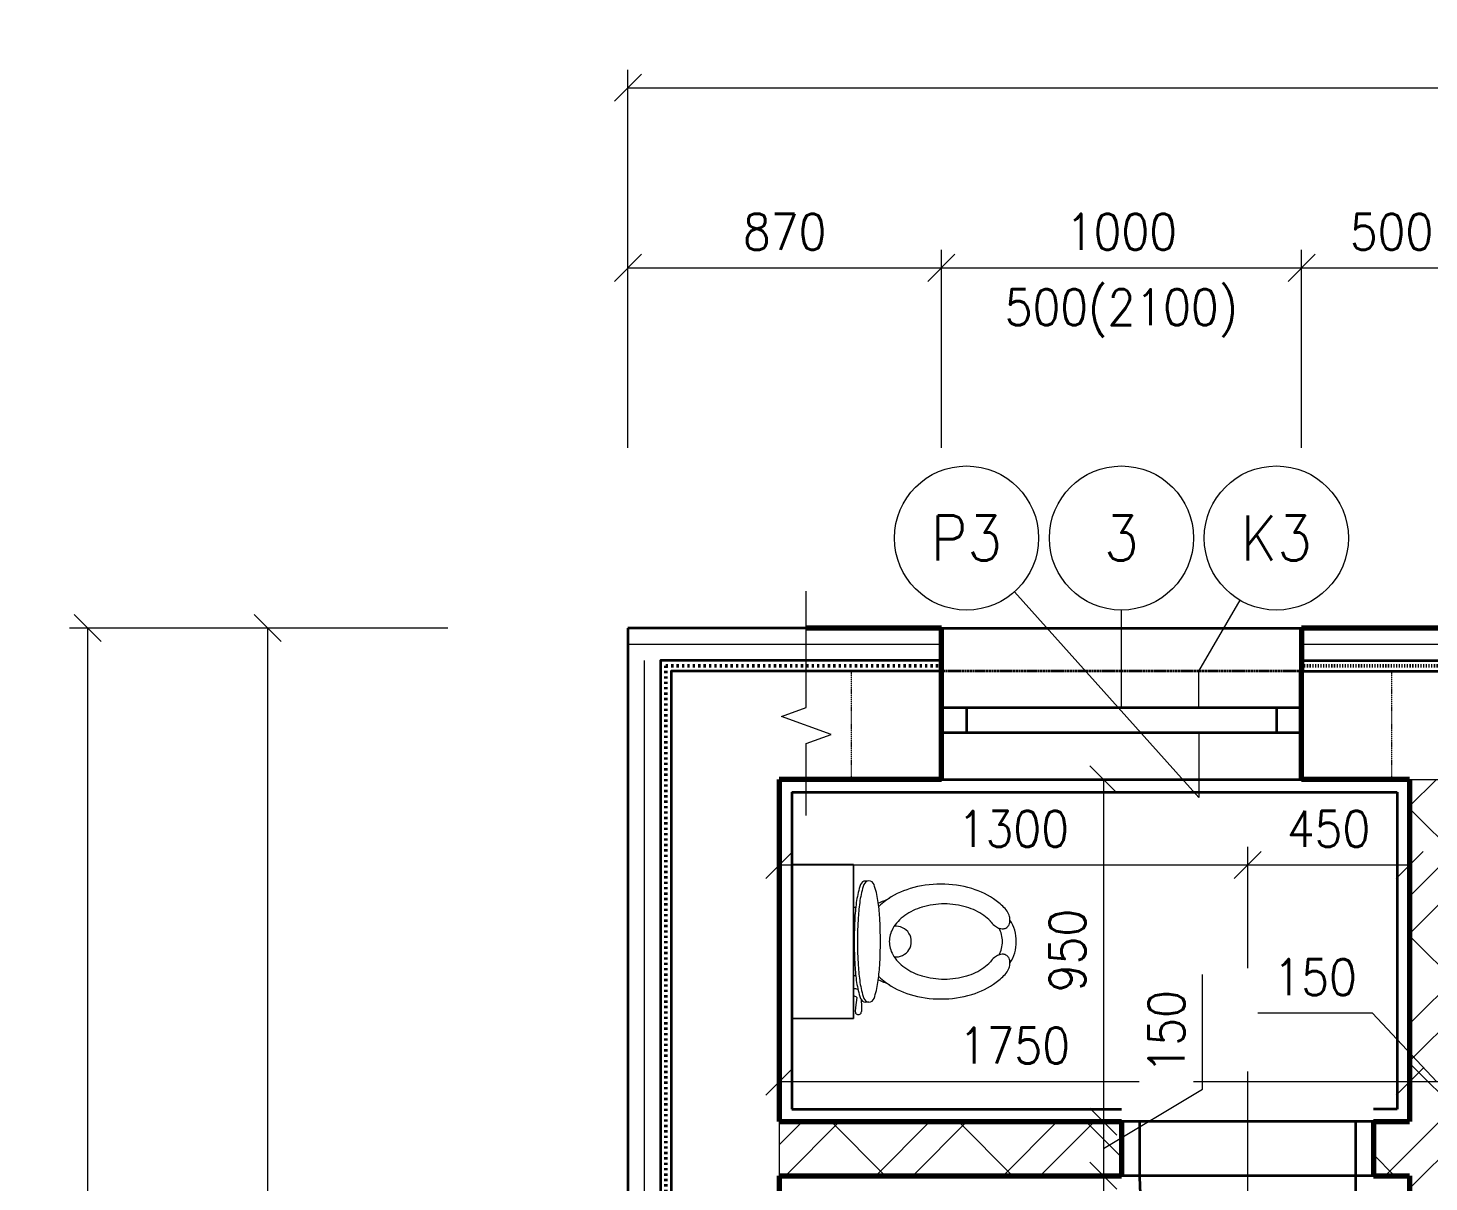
# Model space of a CAD drawing. Header units: millimetres. Extents: x 5932 to 41776, y 4339 to 21815.
# Drawn here: x 5932 to 9822, y 18612 to 21815 of the extents above; entities that cross this region are included whole.
import ezdxf

# ---------------------------------------------------------------- set-up
doc = ezdxf.new("R2010")
doc.units = ezdxf.units.MM
doc.header["$MEASUREMENT"] = 0
for name, pattern in [('ACAD_ISO02W100', [15, 12, -3]), ('ACAD_ISO03W100', [30, 12, -18]), ('ACAD_ISO12W100', [21, 12, -3, 0, -3, 0, -3])]:
    doc.linetypes.add(name, pattern=pattern)
for name, color, linetype, lineweight in [('0.18', 51, 'Continuous', 18), ('0.25', 255, 'Continuous', 25), ('0.35', 6, 'Continuous', 35), ('0.7', 30, 'Continuous', 70), ('Hydroizolácia', 50, 'ACAD_ISO03W100', 50)]:
    doc.layers.add(name, color=color, linetype=linetype, lineweight=lineweight)
doc.styles.add('MyTextStyle', font='romans.shx', dxfattribs={"width": 0.9})
doc.linetypes.add('TEPELNAIZOLACIA', pattern='A,0.004,[1,tepelnaizolacia,S=1,R=360,X=0,Y=0],-400', length=400.004)
doc.dimstyles.new('Standard SK ext', dxfattribs={"dimtxt": 100, "dimasz": 75, "dimexe": 50, "dimexo": 0, "dimgap": 50, "dimtad": 1, "dimdec": 0, "dimrnd": 5, "dimzin": 0, "dimdsep": 46, "dimtxsty": 'MyTextStyle', "dimblk": 'OBLIQUE', "dimcen": 0, "dimclrd": 51, "dimclre": 51, "dimadec": 0, "dimazin": 0, "dimtfac": 1, "dimtdec": 0, "dimtofl": 0, "dimtmove": 0, "dimatfit": 2, "dimfxl": 500, "dimfxlon": 1, "dimtolj": 1, "dimtzin": 0, "dimlwd": 18, "dimlwe": 18, "dimarcsym": 0})
doc.dimstyles.new('Standard SK int', dxfattribs={"dimtxt": 100, "dimasz": 75, "dimexe": 50, "dimexo": 0, "dimgap": 50, "dimtad": 1, "dimdec": 0, "dimrnd": 5, "dimzin": 0, "dimtxsty": 'MyTextStyle', "dimblk": 'OBLIQUE', "dimcen": 0, "dimclrd": 51, "dimclre": 51, "dimadec": 0, "dimazin": 1, "dimtm": 1e-09, "dimtfac": 1, "dimtdec": 0, "dimtofl": 0, "dimtmove": 0, "dimatfit": 2, "dimfxl": 50, "dimfxlon": 1, "dimtfill": 1, "dimtfillclr": 250, "dimtolj": 1, "dimtzin": 0, "dimlwd": 18, "dimlwe": 18, "dimarcsym": 0})

# ---------------------------------------------------------------- blocks, each defined once
blk = doc.blocks.new('A$C565E300A')
at = {"lineweight": 18}
for p, q in [((0.0345, 0.4308), (0.0194, 0.4307)), ((0.0309, 0.4466), (0.0195, 0.4478)), ((0.0579, 0.4432), (0.0309, 0.4466)), ((0.0517, 0.4309), (0.0345, 0.4308)), ((0.0455, 0.4096), (0.0455, 0.4189)), ((0.3815, 0.4084), (0.3815, 0.4177))]:
    blk.add_line(p, q, dxfattribs=at)
for centre, radius, start, end in [((0.0192, 0.4392), 0.00856, 88.0406, 271.5608), ((0.0604, 0.4188), 0.0149, 109.2394, 179.8007), ((0.1327, 0.2117), 0.2342, 98.1174, 109.2394), ((0.1327, 0.2025), 0.2342, 98.1174, 109.2394), ((0.0526, 0.4507), 0.00922, 305.5498, 12.3475), ((0.0649, 0.4479), 0.0171, 332.4051, 15.9445), ((0.1794, -0.1156), 0.5649, 93.2658, 98.1174), ((0.1794, -0.1249), 0.5649, 93.2658, 98.1174), ((-0.1065, 0.4576), 0.2252, 357.0572, 358.7022), ((0.2098, -0.6488), 1.0989, 89.8007, 93.2658), ((0.2098, -0.658), 1.0989, 89.8007, 93.2658), ((0.2098, -0.6488), 1.0989, 86.3356, 89.8007), ((0.2098, -0.658), 1.0989, 86.3356, 89.8007), ((0.2439, -0.1158), 0.5649, 81.484, 86.3356), ((0.2439, -0.1251), 0.5649, 81.484, 86.3356), ((0.5338, 0.4553), 0.2252, 180.8992, 182.5442), ((0.2929, 0.2112), 0.2342, 70.362, 81.484), ((0.2929, 0.2019), 0.2342, 70.362, 81.484), ((0.3666, 0.4178), 0.0149, 359.8007, 70.362), ((0.0604, 0.4096), 0.0149, 109.2394, 179.8007), ((0.0604, 0.4096), 0.0149, 179.8007, 250.362), ((0.1341, 0.6161), 0.2342, 250.362, 261.484), ((0.2943, 0.6156), 0.2342, 278.1174, 289.2394), ((0.3666, 0.4085), 0.0149, 289.2394, 359.8007), ((0.3666, 0.4085), 0.0149, 359.8007, 70.362), ((0.283, 0.2295), 0.2266, 143.8076, 163.0558), ((-0.1065, 0.4576), 0.2252, 332.1677, 340.8035), ((0.1831, 0.9432), 0.5649, 261.484, 266.3356), ((0.2402, 0.2609), 0.1735, 135.6224, 143.8076), ((0.2172, 1.4761), 1.0989, 266.3356, 269.8007), ((0.213, 0.2812), 0.0713, 89.8007, 120.1595), ((0.213, 0.2812), 0.0713, 59.4419, 89.8007), ((0.2172, 1.4761), 1.0989, 269.8007, 273.2658), ((0.2476, 0.9429), 0.5649, 273.2658, 278.1174), ((0.1858, 0.2611), 0.1735, 35.7938, 43.979), ((0.5338, 0.4553), 0.2252, 198.7979, 207.4337), ((0.1427, 0.23), 0.2266, 16.5456, 35.7938), ((0.2358, 0.2421), 0.1167, 120.1595, 144.5338), ((0.2132, 0.3341), 0.0427, 173.4976, 6.1038), ((0.19, 0.2422), 0.1167, 35.0677, 59.4419), ((0.3507, 0.2089), 0.2974, 163.0558, 179.8007), ((0.2719, 0.2163), 0.161, 144.5338, 163.4743), ((0.1537, 0.2167), 0.161, 16.1271, 35.0677), ((0.0748, 0.2098), 0.2974, 359.8007, 16.5456), ((0.329, 0.1994), 0.2206, 163.4743, 179.8007), ((0.0965, 0.2002), 0.2206, 359.8007, 16.1271), ((0.3507, 0.2089), 0.2974, 179.8007, 196.5456), ((0.329, 0.1994), 0.2206, 179.8007, 196.1271), ((0.0965, 0.2002), 0.2206, 343.4743, 359.8007), ((0.0748, 0.2098), 0.2974, 343.0558, 359.8007), ((0.2829, 0.1887), 0.2266, 196.5456, 215.7938), ((0.2718, 0.1828), 0.161, 196.1271, 215.0677), ((0.1536, 0.1833), 0.161, 324.5338, 343.4743), ((0.1426, 0.1892), 0.2266, 323.8076, 343.0558), ((0.2355, 0.1574), 0.1167, 215.0677, 226.8646), ((0.1897, 0.1575), 0.1167, 312.7368, 324.5338), ((0.2398, 0.1577), 0.1735, 215.7938, 228.3242), ((0.1204, 0.0223), 0.0612, 39.2996, 54.6766), ((0.1339, 0.0333), 0.0438, 21.0947, 39.2996), ((0.1458, 0.0379), 0.031, 356.6354, 21.0947), ((0.2125, 0.1183), 0.0799, 242.1825, 269.8007), ((0.2125, 0.1183), 0.0799, 269.8007, 297.419), ((0.2786, 0.0375), 0.031, 158.5067, 182.966), ((0.2905, 0.0328), 0.0438, 140.3018, 158.5067), ((0.3039, 0.0217), 0.0612, 124.9248, 140.3018), ((0.1854, 0.1579), 0.1735, 311.2772, 323.8076), ((0.1598, 0.078), 0.0612, 234.6766, 250.0536), ((0.1539, 0.0616), 0.0438, 250.0536, 268.2585), ((0.2124, 0.11), 0.11, 236.8889, 269.8007), ((0.1535, 0.0489), 0.031, 268.2585, 292.7178), ((0.1584, 0.0372), 0.0184, 292.7178, 324.6766), ((0.1584, 0.0372), 0.0184, 324.6766, 356.6354), ((0.2124, 0.11), 0.11, 269.8007, 302.7125), ((0.266, 0.0368), 0.0184, 182.966, 214.9248), ((0.266, 0.0368), 0.0184, 214.9248, 246.8836), ((0.271, 0.0485), 0.031, 246.8836, 271.3429), ((0.2707, 0.0612), 0.0438, 271.3429, 289.5478), ((0.2648, 0.0776), 0.0612, 289.5478, 304.9248)]:
    blk.add_arc(centre, radius, start, end, dxfattribs=at)
for points in [[(0, 0.4529), (0.0006, 0.6238), (0.0006, 0.6238, 0.0385), (0, 0.4529, 0.0385)], [(0.0006, 0.6238), (0.4279, 0.6223), (0.4279, 0.6223, 0.0385), (0.0006, 0.6238, 0.0385)], [(0.4279, 0.6223), (0.4273, 0.4514), (0.4273, 0.4514, 0.0385), (0.4279, 0.6223, 0.0385)], [(0.4273, 0.4514), (0, 0.4529), (0, 0.4529, 0.0385), (0.4273, 0.4514, 0.0385)]]:
    blk.add_3dface(points, dxfattribs=at)
blk = doc.blocks.new('_Oblique')
at = {"color": 0, "linetype": 'ByBlock', "lineweight": -2}
blk.add_line((-0.5, -0.5), (0.5, 0.5), dxfattribs=at)
blk = doc.blocks.new('*D4')
at = {"layer": '0.25', "color": 51, "linetype": 'Continuous', "lineweight": 18, "ltscale": 2, "transparency": 16777216}
for p, q in [((8017.8, 18840.2), (8017.8, 18940.2)), ((9767.8, 18840.2), (9767.8, 18940.2)), ((8017.8, 18890.2), (9767.8, 18890.2))]:
    blk.add_line(p, q, dxfattribs=at)
at = {"layer": 'Defpoints', "color": 0, "ltscale": 2, "transparency": 16777216}
for p in [(9767.8, 18890.2), (8017.8, 18779.1), (9767.8, 18779.1)]:
    blk.add_point(p, dxfattribs=at)
at = {"layer": '0.25', "color": 51, "lineweight": 18, "ltscale": 2, "transparency": 16777216, "xscale": 75, "yscale": 75, "zscale": 75, "rotation": 180}
blk.add_blockref('_Oblique', (8017.8, 18890.2), dxfattribs=at)
at = {"layer": '0.25', "color": 51, "lineweight": 18, "ltscale": 2, "transparency": 16777216, "xscale": 75, "yscale": 75, "zscale": 75}
blk.add_blockref('_Oblique', (9767.8, 18890.2), dxfattribs=at)
at = {"layer": '0.25', "color": 0, "ltscale": 2, "transparency": 16777216, "insert": (8670.6, 18990.2), "char_height": 100, "attachment_point": 5, "style": 'MyTextStyle', "bg_fill": 3, "box_fill_scale": 1.25, "bg_fill_color": 256, "bg_fill_true_color": 13158600, "bg_fill_transparency": 0}
blk.add_mtext('\\A1;1750', dxfattribs=at)
blk = doc.blocks.new('*D6')
at = {"layer": '0.25', "color": 51, "linetype": 'Continuous', "lineweight": 18, "ltscale": 2, "transparency": 16777216}
for p, q in [((8867.6, 19729.1), (8967.6, 19729.1)), ((8917.6, 19729.1), (8917.6, 18779.1)), ((8867.6, 18779.1), (8967.6, 18779.1))]:
    blk.add_line(p, q, dxfattribs=at)
at = {"layer": 'Defpoints', "color": 0, "ltscale": 2, "transparency": 16777216}
for p in [(8017.8, 19729.1), (8067.8, 18779.1), (8917.6, 18779.1)]:
    blk.add_point(p, dxfattribs=at)
at = {"layer": '0.25', "color": 51, "lineweight": 18, "ltscale": 2, "transparency": 16777216, "xscale": 75, "yscale": 75, "zscale": 75}
for p, rotation in [((8917.6, 19729.1), 90), ((8917.6, 18779.1), 270)]:
    blk.add_blockref('_Oblique', p, dxfattribs=dict(at, rotation=rotation))
at = {"layer": '0.25', "color": 0, "ltscale": 2, "transparency": 16777216, "insert": (8817.6, 19254.1), "char_height": 100, "attachment_point": 5, "rotation": 90, "style": 'MyTextStyle', "bg_fill": 3, "box_fill_scale": 1.25, "bg_fill_color": 256, "bg_fill_true_color": 13158600, "bg_fill_transparency": 0}
blk.add_mtext('\\A1;950', dxfattribs=at)
blk = doc.blocks.new('*D7')
at = {"layer": '0.25', "color": 51, "linetype": 'Continuous', "lineweight": 18, "ltscale": 2, "transparency": 16777216}
for p, q in [((9192.6, 18869.2), (9192.6, 19187.8)), ((8917.6, 18704.1), (9192.6, 18869.2)), ((8867.6, 18779.1), (8967.6, 18779.1)), ((8917.6, 18779.1), (8917.6, 18629.1)), ((8867.6, 18629.1), (8967.6, 18629.1))]:
    blk.add_line(p, q, dxfattribs=at)
at = {"layer": 'Defpoints', "color": 0, "ltscale": 2, "transparency": 16777216}
for p in [(8067.8, 18779.1), (8067.8, 18629.1), (8917.6, 18629.1)]:
    blk.add_point(p, dxfattribs=at)
at = {"layer": '0.25', "color": 51, "lineweight": 18, "ltscale": 2, "transparency": 16777216, "xscale": 75, "yscale": 75, "zscale": 75}
for p, rotation in [((8917.6, 18779.1), 90), ((8917.6, 18629.1), 270)]:
    blk.add_blockref('_Oblique', p, dxfattribs=dict(at, rotation=rotation))
at = {"layer": '0.25', "color": 0, "ltscale": 2, "transparency": 16777216, "insert": (9092.6, 19028.5), "char_height": 100, "attachment_point": 5, "rotation": 90, "style": 'MyTextStyle', "bg_fill": 3, "box_fill_scale": 1.25, "bg_fill_color": 256, "bg_fill_true_color": 13158600, "bg_fill_transparency": 0}
blk.add_mtext('\\A1;150', dxfattribs=at)
blk = doc.blocks.new('*D8')
at = {"layer": '0.25', "color": 51, "linetype": 'Continuous', "lineweight": 18, "ltscale": 2, "transparency": 16777216}
for p, q in [((8867.6, 18629.1), (8967.6, 18629.1)), ((8917.6, 18629.1), (8917.6, 17729.1)), ((8867.6, 17729.1), (8967.6, 17729.1))]:
    blk.add_line(p, q, dxfattribs=at)
at = {"layer": 'Defpoints', "color": 0, "ltscale": 2, "transparency": 16777216}
for p in [(8067.8, 18629.1), (8017.8, 17729.1), (8917.6, 17729.1)]:
    blk.add_point(p, dxfattribs=at)
at = {"layer": '0.25', "color": 51, "lineweight": 18, "ltscale": 2, "transparency": 16777216, "xscale": 75, "yscale": 75, "zscale": 75}
for p, rotation in [((8917.6, 18629.1), 90), ((8917.6, 17729.1), 270)]:
    blk.add_blockref('_Oblique', p, dxfattribs=dict(at, rotation=rotation))
at = {"layer": '0.25', "color": 0, "ltscale": 2, "transparency": 16777216, "insert": (8817.6, 18179.1), "char_height": 100, "attachment_point": 5, "rotation": 90, "style": 'MyTextStyle', "bg_fill": 3, "box_fill_scale": 1.25, "bg_fill_color": 256, "bg_fill_true_color": 13158600, "bg_fill_transparency": 0}
blk.add_mtext('\\A1;900', dxfattribs=at)
blk = doc.blocks.new('*D21')
at = {"layer": '0.25', "color": 51, "linetype": 'Continuous', "lineweight": 18, "ltscale": 2, "transparency": 16777216}
for p, q in [((8017.8, 19541.6), (8017.8, 19441.6)), ((9317.8, 19541.6), (9317.8, 19441.6)), ((8017.8, 19491.6), (9317.8, 19491.6))]:
    blk.add_line(p, q, dxfattribs=at)
at = {"layer": 'Defpoints', "color": 0, "ltscale": 2, "transparency": 16777216}
for p in [(8017.8, 19729.1), (9317.8, 19729.1), (9317.8, 19491.6)]:
    blk.add_point(p, dxfattribs=at)
at = {"layer": '0.25', "color": 51, "lineweight": 18, "ltscale": 2, "transparency": 16777216, "xscale": 75, "yscale": 75, "zscale": 75, "rotation": 180}
blk.add_blockref('_Oblique', (8017.8, 19491.6), dxfattribs=at)
at = {"layer": '0.25', "color": 51, "lineweight": 18, "ltscale": 2, "transparency": 16777216, "xscale": 75, "yscale": 75, "zscale": 75}
blk.add_blockref('_Oblique', (9317.8, 19491.6), dxfattribs=at)
at = {"layer": '0.25', "color": 0, "ltscale": 2, "transparency": 16777216, "insert": (8667.8, 19591.6), "char_height": 100, "attachment_point": 5, "style": 'MyTextStyle', "bg_fill": 3, "box_fill_scale": 1.25, "bg_fill_color": 256, "bg_fill_true_color": 13158600, "bg_fill_transparency": 0}
blk.add_mtext('\\A1;1300', dxfattribs=at)
blk = doc.blocks.new('*D22')
at = {"layer": '0.25', "color": 51, "linetype": 'Continuous', "lineweight": 18, "ltscale": 2, "transparency": 16777216}
for p, q in [((9317.8, 19541.6), (9317.8, 19441.6)), ((9767.8, 19541.6), (9767.8, 19441.6)), ((9317.8, 19491.6), (9767.8, 19491.6))]:
    blk.add_line(p, q, dxfattribs=at)
at = {"layer": 'Defpoints', "color": 0, "ltscale": 2, "transparency": 16777216}
for p in [(9317.8, 19729.1), (9767.8, 19729.1), (9767.8, 19491.6)]:
    blk.add_point(p, dxfattribs=at)
at = {"layer": '0.25', "color": 51, "lineweight": 18, "ltscale": 2, "transparency": 16777216, "xscale": 75, "yscale": 75, "zscale": 75, "rotation": 180}
blk.add_blockref('_Oblique', (9317.8, 19491.6), dxfattribs=at)
at = {"layer": '0.25', "color": 51, "lineweight": 18, "ltscale": 2, "transparency": 16777216, "xscale": 75, "yscale": 75, "zscale": 75}
blk.add_blockref('_Oblique', (9767.8, 19491.6), dxfattribs=at)
at = {"layer": '0.25', "color": 0, "ltscale": 2, "transparency": 16777216, "insert": (9542.8, 19591.6), "char_height": 100, "attachment_point": 5, "style": 'MyTextStyle', "bg_fill": 3, "box_fill_scale": 1.25, "bg_fill_color": 256, "bg_fill_true_color": 13158600, "bg_fill_transparency": 0}
blk.add_mtext('\\A1;450', dxfattribs=at)
blk = doc.blocks.new('*D25')
at = {"layer": '0.25', "color": 51, "linetype": 'Continuous', "lineweight": 18, "ltscale": 2, "transparency": 16777216}
for p, q in [((9664.9, 19080.2), (9346.4, 19080.2)), ((9842.8, 18890.2), (9664.9, 19080.2)), ((9767.8, 18840.2), (9767.8, 18940.2)), ((9917.8, 18890.2), (9917.8, 18940.2)), ((9767.8, 18890.2), (9917.8, 18890.2))]:
    blk.add_line(p, q, dxfattribs=at)
at = {"layer": 'Defpoints', "color": 0, "ltscale": 2, "transparency": 16777216}
for p in [(9917.8, 18890.2), (9917.8, 18890.2), (9767.8, 18779.1)]:
    blk.add_point(p, dxfattribs=at)
at = {"layer": '0.25', "color": 51, "lineweight": 18, "ltscale": 2, "transparency": 16777216, "xscale": 75, "yscale": 75, "zscale": 75, "rotation": 180}
blk.add_blockref('_Oblique', (9767.8, 18890.2), dxfattribs=at)
at = {"layer": '0.25', "color": 51, "lineweight": 18, "ltscale": 2, "transparency": 16777216, "xscale": 75, "yscale": 75, "zscale": 75}
blk.add_blockref('_Oblique', (9917.8, 18890.2), dxfattribs=at)
at = {"layer": '0.25', "color": 0, "ltscale": 2, "transparency": 16777216, "insert": (9505.6, 19180.2), "char_height": 100, "attachment_point": 5, "style": 'MyTextStyle', "bg_fill": 3, "box_fill_scale": 1.25, "bg_fill_color": 256, "bg_fill_true_color": 13158600, "bg_fill_transparency": 0}
blk.add_mtext('\\A1;150', dxfattribs=at)
blk = doc.blocks.new('*D39')
at = {"layer": '0.25', "color": 51, "linetype": 'Continuous', "lineweight": 18, "transparency": 16777216}
for p, q in [((7597.8, 20649.1), (7597.8, 21199.1)), ((8467.8, 20649.1), (8467.8, 21199.1)), ((7597.8, 21149.1), (8467.8, 21149.1))]:
    blk.add_line(p, q, dxfattribs=at)
at = {"layer": 'Defpoints', "color": 0, "linetype": 'Continuous', "transparency": 16777216}
for p in [(8467.8, 21149.1), (7597.8, 20149.1), (8467.8, 20029.1)]:
    blk.add_point(p, dxfattribs=at)
at = {"layer": '0.25', "color": 51, "linetype": 'Continuous', "lineweight": 18, "transparency": 16777216, "xscale": 75, "yscale": 75, "zscale": 75, "rotation": 180}
blk.add_blockref('_Oblique', (7597.8, 21149.1), dxfattribs=at)
at = {"layer": '0.25', "color": 51, "linetype": 'Continuous', "lineweight": 18, "transparency": 16777216, "xscale": 75, "yscale": 75, "zscale": 75}
blk.add_blockref('_Oblique', (8467.8, 21149.1), dxfattribs=at)
at = {"layer": '0.25', "color": 0, "linetype": 'Continuous', "transparency": 16777216, "insert": (8032.8, 21249.1), "char_height": 100, "attachment_point": 5, "style": 'MyTextStyle'}
blk.add_mtext('\\A1;870', dxfattribs=at)
blk = doc.blocks.new('*D40')
at = {"layer": '0.25', "color": 51, "linetype": 'Continuous', "lineweight": 18, "transparency": 16777216}
for p, q in [((8467.8, 20649.1), (8467.8, 21199.1)), ((9467.8, 20649.1), (9467.8, 21199.1)), ((8467.8, 21149.1), (9467.8, 21149.1))]:
    blk.add_line(p, q, dxfattribs=at)
at = {"layer": 'Defpoints', "color": 0, "linetype": 'Continuous', "transparency": 16777216}
for p in [(9467.8, 21149.1), (8467.8, 20149.1), (9467.8, 20149.1)]:
    blk.add_point(p, dxfattribs=at)
at = {"layer": '0.25', "color": 51, "linetype": 'Continuous', "lineweight": 18, "transparency": 16777216, "xscale": 75, "yscale": 75, "zscale": 75, "rotation": 180}
blk.add_blockref('_Oblique', (8467.8, 21149.1), dxfattribs=at)
at = {"layer": '0.25', "color": 51, "linetype": 'Continuous', "lineweight": 18, "transparency": 16777216, "xscale": 75, "yscale": 75, "zscale": 75}
blk.add_blockref('_Oblique', (9467.8, 21149.1), dxfattribs=at)
at = {"layer": '0.25', "color": 0, "linetype": 'Continuous', "transparency": 16777216, "char_height": 100, "attachment_point": 5, "style": 'MyTextStyle'}
for s, insert in [('\\A1;1000', (8967.8, 21249.1)), ('\\A1;500(2100)', (8967.8, 21022.9))]:
    blk.add_mtext(s, dxfattribs=dict(at, insert=insert))
blk = doc.blocks.new('*D41')
at = {"layer": '0.25', "color": 51, "linetype": 'Continuous', "lineweight": 18, "transparency": 16777216}
for p, q in [((9467.8, 20649.1), (9467.8, 21199.1)), ((9967.8, 20649.1), (9967.8, 21199.1)), ((9467.8, 21149.1), (9967.8, 21149.1))]:
    blk.add_line(p, q, dxfattribs=at)
at = {"layer": 'Defpoints', "color": 0, "linetype": 'Continuous', "transparency": 16777216}
for p in [(9967.8, 21149.1), (9467.8, 20149.1), (9967.8, 20149.1)]:
    blk.add_point(p, dxfattribs=at)
at = {"layer": '0.25', "color": 51, "linetype": 'Continuous', "lineweight": 18, "transparency": 16777216, "xscale": 75, "yscale": 75, "zscale": 75, "rotation": 180}
blk.add_blockref('_Oblique', (9467.8, 21149.1), dxfattribs=at)
at = {"layer": '0.25', "color": 51, "linetype": 'Continuous', "lineweight": 18, "transparency": 16777216, "xscale": 75, "yscale": 75, "zscale": 75}
blk.add_blockref('_Oblique', (9967.8, 21149.1), dxfattribs=at)
at = {"layer": '0.25', "color": 0, "linetype": 'Continuous', "transparency": 16777216, "insert": (9717.8, 21249.1), "char_height": 100, "attachment_point": 5, "style": 'MyTextStyle'}
blk.add_mtext('\\A1;500', dxfattribs=at)
blk = doc.blocks.new('*D48')
at = {"layer": '0.25', "color": 51, "linetype": 'Continuous', "lineweight": 18, "transparency": 16777216}
for p, q in [((7597.8, 21149.1), (7597.8, 21699.1)), ((19797.8, 21149.1), (19797.8, 21699.1)), ((7597.8, 21649.1), (19797.8, 21649.1))]:
    blk.add_line(p, q, dxfattribs=at)
at = {"layer": 'Defpoints', "color": 0, "linetype": 'Continuous', "transparency": 16777216}
for p in [(19797.8, 21649.1), (7597.8, 20149.1), (19797.8, 20149.1)]:
    blk.add_point(p, dxfattribs=at)
at = {"layer": '0.25', "color": 51, "linetype": 'Continuous', "lineweight": 18, "transparency": 16777216, "xscale": 75, "yscale": 75, "zscale": 75, "rotation": 180}
blk.add_blockref('_Oblique', (7597.8, 21649.1), dxfattribs=at)
at = {"layer": '0.25', "color": 51, "linetype": 'Continuous', "lineweight": 18, "transparency": 16777216, "xscale": 75, "yscale": 75, "zscale": 75}
blk.add_blockref('_Oblique', (19797.8, 21649.1), dxfattribs=at)
at = {"layer": '0.25', "color": 0, "linetype": 'Continuous', "transparency": 16777216, "insert": (13697.8, 21749.1), "char_height": 100, "attachment_point": 5, "style": 'MyTextStyle'}
blk.add_mtext('\\A1;12200', dxfattribs=at)
blk = doc.blocks.new('*D52')
at = {"layer": '0.25', "color": 51, "linetype": 'Continuous', "lineweight": 18, "transparency": 16777216}
for p, q in [((7097.8, 20149.1), (6547.8, 20149.1)), ((6597.8, 11129.1), (6597.8, 20149.1)), ((7097.8, 11129.1), (6547.8, 11129.1))]:
    blk.add_line(p, q, dxfattribs=at)
at = {"layer": 'Defpoints', "color": 0, "linetype": 'Continuous', "transparency": 16777216}
for p in [(6597.8, 20149.1), (7597.8, 20149.1), (7597.8, 11129.1)]:
    blk.add_point(p, dxfattribs=at)
at = {"layer": '0.25', "color": 51, "linetype": 'Continuous', "lineweight": 18, "transparency": 16777216, "xscale": 75, "yscale": 75, "zscale": 75}
for p, rotation in [((6597.8, 20149.1), 90), ((6597.8, 11129.1), 270)]:
    blk.add_blockref('_Oblique', p, dxfattribs=dict(at, rotation=rotation))
at = {"layer": '0.25', "color": 0, "linetype": 'Continuous', "transparency": 16777216, "insert": (6497.8, 15639.1), "char_height": 100, "attachment_point": 5, "rotation": 90, "style": 'MyTextStyle'}
blk.add_mtext('\\A1;9020', dxfattribs=at)
blk = doc.blocks.new('*D82')
at = {"layer": '0.25', "color": 51, "linetype": 'Continuous', "lineweight": 18, "transparency": 16777216}
for p, q in [((6597.8, 20149.1), (6047.8, 20149.1)), ((6097.8, 9409.1), (6097.8, 20149.1)), ((6597.8, 9409.1), (6047.8, 9409.1))]:
    blk.add_line(p, q, dxfattribs=at)
at = {"layer": 'Defpoints', "color": 0, "linetype": 'Continuous', "transparency": 16777216}
for p in [(6097.8, 20149.1), (7597.8, 20149.1), (7597.8, 9409.1)]:
    blk.add_point(p, dxfattribs=at)
at = {"layer": '0.25', "color": 51, "linetype": 'Continuous', "lineweight": 18, "transparency": 16777216, "xscale": 75, "yscale": 75, "zscale": 75}
for p, rotation in [((6097.8, 20149.1), 90), ((6097.8, 9409.1), 270)]:
    blk.add_blockref('_Oblique', p, dxfattribs=dict(at, rotation=rotation))
at = {"layer": '0.25', "color": 0, "linetype": 'Continuous', "transparency": 16777216, "insert": (5997.8, 14779.1), "char_height": 100, "attachment_point": 5, "rotation": 90, "style": 'MyTextStyle'}
blk.add_mtext('\\A1;10740', dxfattribs=at)

msp = doc.modelspace()

# ---------------------------------------------------------------- hatches: boundary and pattern name
at = {"layer": '0.18', "ltscale": 2}
h = msp.add_hatch(dxfattribs=at)
h.set_pattern_fill('MURIVOSTREDNAPEVNOST', color=256, scale=250, pattern_type=2)
h.set_pattern_definition([(45, (41.8, 28.84), (0, 353.5534), []), (45, (291.8, 28.84), (0, 353.5534), []), (135, (41.8, 28.84), (-353.5534, 3e-14), [])])
h.paths.add_polyline_path([(11167.8, 15829.1), (11017.8, 15829.1), (11017.8, 15779.1), (11167.8, 15779.1)])
h.paths.add_polyline_path([(11167.8, 16980.1), (11017.8, 17037), (11017.8, 16829.1), (10667.8, 16829.1), (10667.8, 16679.1), (11017.8, 16679.1), (11017.8, 16629.1), (11167.8, 16629.1)])
h.paths.add_polyline_path([(11167.8, 18447.3), (11017.8, 18522), (11017.8, 18129.1), (10817.8, 18129.1), (10817.8, 17979.1), (11017.8, 17979.1), (11017.8, 17037), (11167.8, 16980.1)])
h.paths.add_polyline_path([(11167.8, 19729.1), (11017.8, 19729.1), (11017.8, 18522), (11167.8, 18447.3)])
h.paths.add_polyline_path([(10117.8, 18129.1), (9917.8, 18129.1), (9917.8, 19729.1), (9767.8, 19729.1), (9767.8, 18779.1), (9667.8, 18779.1), (9667.8, 18629.1), (9767.8, 18629.1), (9767.8, 17511.6), (9917.8, 17454.6), (9917.8, 17979.1), (10117.8, 17979.1)])
h.paths.add_polyline_path([(9917.8, 17454.6), (9767.8, 17511.6), (9767.8, 16829.1), (8817.8, 16829.1), (8817.8, 16679.1), (9917.8, 16679.1), (9967.8, 16679.1), (9967.8, 16829.1), (9917.8, 16829.1)])
h.paths.add_polyline_path([(8967.8, 18779.1), (8017.8, 18779.1), (8017.8, 18629.1), (8967.8, 18629.1)])
h.paths.add_polyline_path([(8967.8, 17729.1), (8017.8, 17729.1), (8017.8, 17579.1), (8967.8, 17579.1)])
h.paths.add_polyline_path([(8117.8, 16829.1), (8017.8, 16829.1), (8017.8, 16679.1), (8117.8, 16679.1)])

# ---------------------------------------------------------------- linework, layer by layer
for p, q in [((9182.8, 20029.1), (9297.3, 20226.2)), ((8967.8, 19929.1), (8967.8, 20199.1)), ((9182.8, 19929.1), (9182.8, 20029.1))]:
    msp.add_line(p, q, dxfattribs=at)
at = {"layer": '0.18', "linetype": 'TEPELNAIZOLACIA', "ltscale": 0.003333}
for p, q in [((7597.8, 20104.1), (8467.8, 20104.1)), ((9467.8, 20104.1), (9967.8, 20104.1)), ((7642.8, 20059.1), (7642.8, 11129.1))]:
    msp.add_line(p, q, dxfattribs=at)
at = {"layer": '0.18', "ltscale": 2}
for centre in [(8537.8, 20399.1), (8967.8, 20399.1), (9397.8, 20399.1)]:
    msp.add_circle(centre, 200, dxfattribs=at)
at = {"layer": '0.35'}
for p, q in [((7597.8, 20149.1), (7597.8, 11504.1)), ((8092.8, 20149.1), (7597.8, 20149.1)), ((9667.8, 18779.1), (8967.8, 18779.1)), ((9017.8, 18779.1), (9017.8, 18629.1)), ((9617.8, 18779.1), (9617.8, 18629.1)), ((9667.8, 18629.1), (8967.8, 18629.1)), ((9617.8, 18629.1), (9617.8, 18029.1))]:
    msp.add_line(p, q, dxfattribs=at)
at = {"layer": '0.35', "linetype": 'Continuous'}
for p, q in [((8467.8, 20149.1), (9467.8, 20149.1)), ((9467.8, 20059.1), (9967.8, 20059.1)), ((9467.8, 20029.1), (9967.8, 20029.1)), ((8467.8, 19929.1), (9467.8, 19929.1)), ((8537.8, 19929.1), (8537.8, 19859.1)), ((9397.8, 19929.1), (9397.8, 19859.1)), ((8467.8, 19859.1), (9467.8, 19859.1))]:
    msp.add_line(p, q, dxfattribs=at)
at = {"layer": '0.35', "linetype": 'ACAD_ISO02W100', "ltscale": 0.5}
msp.add_line((9467.8, 20029.1), (8467.8, 20029.1), dxfattribs=at)
at = {"layer": '0.35', "ltscale": 2}
for p, q in [((8052.8, 19694.1), (8052.8, 18814.1)), ((8052.8, 19694.1), (9732.8, 19694.1)), ((9732.8, 19694.1), (9732.8, 18814.1)), ((8052.8, 18814.1), (8967.8, 18814.1)), ((9732.8, 18814.1), (9667.8, 18814.1))]:
    msp.add_line(p, q, dxfattribs=at)
at = {"layer": '0.35'}
for points in [[(8467.8, 20059.1), (7687.8, 20059.1), (7687.8, 11129.1)], [(8467.8, 20029.1), (7717.8, 20029.1), (7717.8, 11129.1)]]:
    msp.add_lwpolyline(points, dxfattribs=at)
msp.add_arc((9617.8, 18629.1), 600, 180, 270, dxfattribs=at)
at = {"layer": '0.7', "linetype": 'Continuous'}
for p, q in [((8467.8, 20149.1), (8092.8, 20149.1)), ((9467.8, 20149.1), (9467.8, 20029.1))]:
    msp.add_line(p, q, dxfattribs=at)
at = {"layer": '0.7'}
for p, q in [((8017.8, 19729.1), (8017.8, 18779.1)), ((8467.8, 19729.1), (8017.8, 19729.1)), ((9767.8, 19729.1), (9467.8, 19729.1)), ((9767.8, 19729.1), (9767.8, 18779.1)), ((8017.8, 18779.1), (8967.8, 18779.1)), ((8967.8, 18779.1), (8967.8, 18629.1)), ((9667.8, 18779.1), (9767.8, 18779.1)), ((9667.8, 18779.1), (9667.8, 18629.1)), ((8017.8, 18629.1), (8967.6, 18629.1)), ((8017.8, 18629.1), (8017.8, 17729.1)), ((9667.8, 18629.1), (9767.8, 18629.1)), ((9767.8, 18629.1), (9767.8, 16829.1))]:
    msp.add_line(p, q, dxfattribs=at)
msp.add_lwpolyline([(9967.8, 20149.1), (9467.8, 20149.1)], dxfattribs=at)
at = {"layer": 'Hydroizolácia', "ltscale": 0.5}
for p, q in [((7702.8, 20044.1), (8467.8, 20044.1)), ((7702.8, 11129.1), (7702.8, 20044.1))]:
    msp.add_line(p, q, dxfattribs=at)
at = {"layer": 'Hydroizolácia', "ltscale": 0.25}
msp.add_line((9467.8, 20044.1), (9967.8, 20044.1), dxfattribs=at)

# ---------------------------------------------------------------- block references
at = {"layer": '0.25', "color": 7, "xscale": 1000, "yscale": 1000, "zscale": 1000, "rotation": 90.19929722858181}
msp.add_blockref('A$C565E300A', (8676.6, 19067), dxfattribs=at)

# ---------------------------------------------------------------- texts
at = {"layer": '0.25', "ltscale": 2, "char_height": 125, "attachment_point": 5, "style": 'MyTextStyle'}
for s, insert in [('{\\Fromans|c238;P3}', (8537.8, 20399.1)), ('{\\Fromans|c238;3}', (8967.8, 20399.1)), ('{\\Fromans|c238;K3}', (9397.8, 20399.1))]:
    msp.add_mtext_dynamic_manual_height_columns(s, width=100, gutter_width=500, heights=[0], dxfattribs=dict(at, insert=insert))

# ---------------------------------------------------------------- dimensions: what is measured, and where the dimension line sits
at = {"layer": '0.25', "linetype": 'Continuous'}
for base, p1, p2, picture, middle in [((19797.8, 21649.1), (7597.8, 20149.1), (19797.8, 20149.1), '*D48', (13697.8, 21749.1)), ((8467.8, 21149.1), (7597.8, 20149.1), (8467.8, 20029.1), '*D39', (8032.8, 21249.1)), ((9967.8, 21149.1), (9467.8, 20149.1), (9967.8, 20149.1), '*D41', (9717.8, 21249.1))]:
    dim = msp.add_linear_dim(base=base, p1=p1, p2=p2, dimstyle='Standard SK ext', dxfattribs=at)
    dim.commit()
    dim.dimension.update_dxf_attribs({"geometry": picture, "text_midpoint": middle})
dim = msp.add_linear_dim(base=(9467.8, 21149.1), p1=(8467.8, 20149.1), p2=(9467.8, 20149.1), text='<>\\X500(2100)', dimstyle='Standard SK ext', dxfattribs=at)
dim.commit()
dim.dimension.update_dxf_attribs({"geometry": '*D40', "text_midpoint": (8967.8, 21149.1)})
for base, p1, angle, picture, middle in [((6097.8, 20149.1), (7597.8, 9409.1), 90, '*D82', (5997.8, 14779.1)), ((6597.8, 20149.1), (7597.8, 11129.1), 270, '*D52', (6497.8, 15639.1))]:
    dim = msp.add_linear_dim(base=base, p1=p1, p2=(7597.8, 20149.1), angle=angle, dimstyle='Standard SK ext', dxfattribs=at)
    dim.commit()
    dim.dimension.update_dxf_attribs({"geometry": picture, "text_midpoint": middle})

# ---------------------------------------------------------------- next in the draw order: dimensions: what is measured, and where the dimension line sits
at = {"layer": '0.25', "ltscale": 2}
dim = msp.add_linear_dim(base=(9767.8, 18890.2), p1=(8017.8, 18779.1), p2=(9767.8, 18779.1), dimstyle='Standard SK int', dxfattribs=at)
dim.commit()
dim.dimension.update_dxf_attribs({"geometry": '*D4', "text_midpoint": (8670.6, 18890.2), "dimtype": 160})

# ---------------------------------------------------------------- next in the draw order: linework, layer by layer
at = {"layer": '0.18', "ltscale": 2}
msp.add_line((9317.8, 18918.1), (9317.8, 17844.7), dxfattribs=at)

# ---------------------------------------------------------------- next in the draw order: dimensions: what is measured, and where the dimension line sits
at = {"layer": '0.25', "ltscale": 2}
dim = msp.add_linear_dim(base=(8917.6, 18779.1), p1=(8017.8, 19729.1), p2=(8067.8, 18779.1), angle=90, dimstyle='Standard SK int', dxfattribs=at)
dim.commit()
dim.dimension.update_dxf_attribs({"geometry": '*D6', "text_midpoint": (8817.6, 19254.1)})
dim = msp.add_linear_dim(base=(9917.8, 18890.2), p1=(9767.8, 18779.1), p2=(9917.8, 18890.2), dimstyle='Standard SK int', override={"dimtmove": 1}, dxfattribs=at)
dim.commit()
dim.dimension.update_dxf_attribs({"geometry": '*D25', "text_midpoint": (9614.9, 19080.2), "dimtype": 160})

# ---------------------------------------------------------------- next in the draw order: dimensions: what is measured, and where the dimension line sits
dim = msp.add_linear_dim(base=(9317.8, 19491.6), p1=(8017.8, 19729.1), p2=(9317.8, 19729.1), dimstyle='Standard SK int', dxfattribs=at)
dim.commit()
dim.dimension.update_dxf_attribs({"geometry": '*D21', "text_midpoint": (8667.8, 19591.6)})
dim = msp.add_linear_dim(base=(8917.6, 18629.1), p1=(8067.8, 18779.1), p2=(8067.8, 18629.1), angle=90, dimstyle='Standard SK int', override={"dimtmove": 1}, dxfattribs=at)
dim.commit()
dim.dimension.update_dxf_attribs({"geometry": '*D7', "text_midpoint": (9192.6, 18919.2), "dimtype": 160})

# ---------------------------------------------------------------- next in the draw order: linework, layer by layer
at = {"layer": '0.18', "ltscale": 2}
for p, q in [((9182.8, 19679.1), (8671.3, 20250.1)), ((9182.8, 19859.1), (9182.8, 19679.1))]:
    msp.add_line(p, q, dxfattribs=at)
at = {"layer": '0.18', "linetype": 'ACAD_ISO12W100', "ltscale": 0.25}
msp.add_line((8217.8, 20029.1), (8217.8, 19729.1), dxfattribs=at)
at = {"layer": '0.18', "linetype": 'Continuous'}
msp.add_lwpolyline([(8092.8, 19629.1), (8092.8, 19829.1), (8161.5, 19854.1), (8024.1, 19904.1), (8092.8, 19929.1), (8092.8, 20251.5)], dxfattribs=at)
at = {"layer": '0.7', "linetype": 'Continuous'}
msp.add_line((8467.8, 19729.1), (8467.8, 20149.1), dxfattribs=at)

# ---------------------------------------------------------------- next in the draw order: dimensions: what is measured, and where the dimension line sits
at = {"layer": '0.25', "ltscale": 2}
dim = msp.add_linear_dim(base=(9767.8, 19491.6), p1=(9317.8, 19729.1), p2=(9767.8, 19729.1), dimstyle='Standard SK int', override={"dimtmove": 1}, dxfattribs=at)
dim.commit()
dim.dimension.update_dxf_attribs({"geometry": '*D22', "text_midpoint": (9542.8, 19591.6)})
dim = msp.add_linear_dim(base=(8917.6, 17729.1), p1=(8067.8, 18629.1), p2=(8017.8, 17729.1), angle=90, dimstyle='Standard SK int', override={"dimtmove": 1}, dxfattribs=at)
dim.commit()
dim.dimension.update_dxf_attribs({"geometry": '*D8', "text_midpoint": (8817.6, 18179.1)})

# ---------------------------------------------------------------- next in the draw order: linework, layer by layer
at = {"layer": '0.18', "linetype": 'ACAD_ISO12W100', "ltscale": 0.25}
msp.add_line((9717.8, 20029.1), (9717.8, 19729.1), dxfattribs=at)
at = {"layer": '0.18', "linetype": 'Continuous'}
for p, q in [((9767.8, 19729.1), (9917.8, 19729.1)), ((8017.8, 18779.1), (8017.8, 18629.1))]:
    msp.add_line(p, q, dxfattribs=at)
at = {"layer": '0.18', "ltscale": 2}
msp.add_line((9317.8, 19491.6), (9317.8, 19204.8), dxfattribs=at)
at = {"layer": '0.35', "linetype": 'Continuous'}
msp.add_line((8467.8, 19729.1), (9467.8, 19729.1), dxfattribs=at)
at = {"layer": '0.7', "linetype": 'Continuous'}
msp.add_line((9467.8, 19729.1), (9467.8, 20029.1), dxfattribs=at)

doc.saveas('drawing.dxf')
